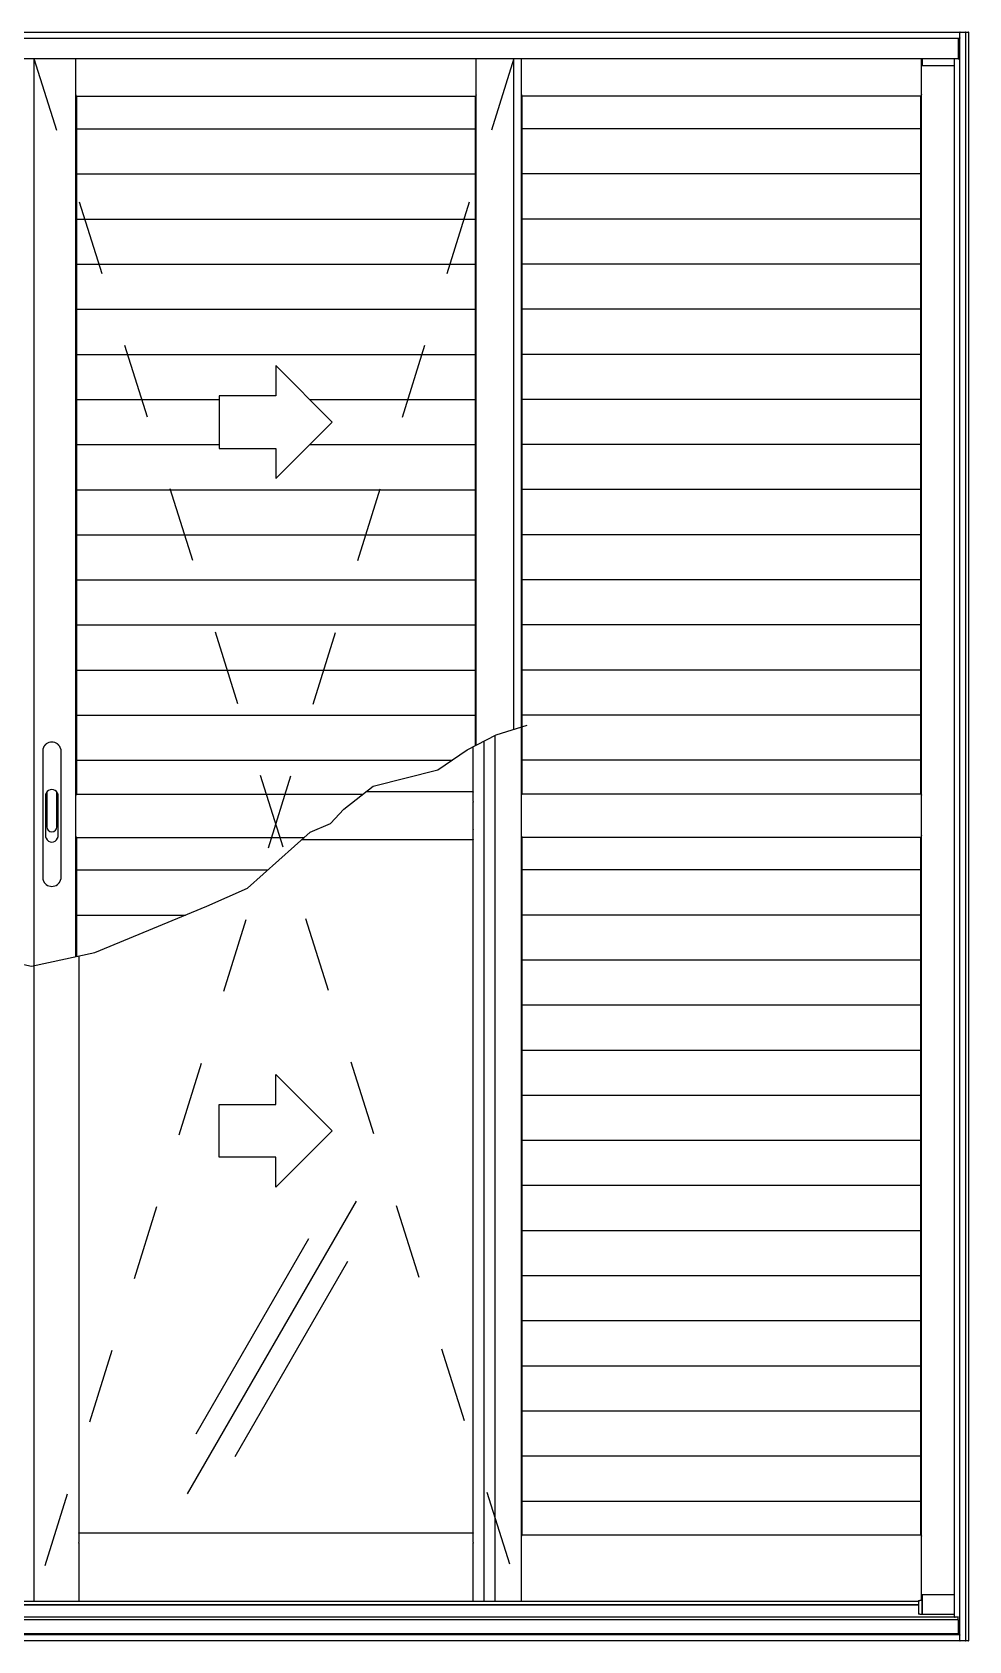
# Model space of a CAD drawing. Header units: millimetres. Extents: x 138.09 to 140.59, y 1054.14 to 1056.28.
# Drawn here: x 139.34 to 140.586, y 1054.136 to 1056.276 of the extents above; entities that cross this region are included whole.
import ezdxf

# ---------------------------------------------------------------- set-up
doc = ezdxf.new("R2010")
doc.units = ezdxf.units.MM
doc.header["$LTSCALE"] = 0.5
doc.linetypes.add('HIDDEN2', pattern=[0.1875, 0.125, -0.0625])
doc.layers.add('Gravia_Portas', color=1, linetype='Continuous')
doc.layers.add('Gravia_Portas_hidden2', color=1, linetype='HIDDEN2')

msp = doc.modelspace()

# ---------------------------------------------------------------- linework, layer by layer
at = {"layer": 'Gravia_Portas', "color": 2}
for p, q in [((138.0981, 1056.2757), (140.5741, 1056.2757)), ((140.5745, 1056.2757), (140.5741, 1056.2757)), ((140.5741, 1056.2757), (140.5741, 1056.2753)), ((140.5745, 1056.2757), (140.5816, 1056.2757)), ((140.582, 1056.2757), (140.5816, 1056.2757)), ((140.582, 1056.2757), (140.5824, 1056.2757)), ((140.5824, 1056.2757), (140.5857, 1056.2757)), ((140.5861, 1056.2757), (140.5857, 1056.2757)), ((140.5861, 1054.1357), (140.5861, 1056.2757)), ((140.5741, 1054.1357), (138.0981, 1054.1357)), ((140.5741, 1054.1361), (140.5741, 1054.1357)), ((140.5741, 1054.1357), (140.5745, 1054.1357)), ((140.5816, 1054.1357), (140.5745, 1054.1357)), ((140.5816, 1054.1357), (140.582, 1054.1357)), ((140.5824, 1054.1357), (140.582, 1054.1357)), ((140.5857, 1054.1357), (140.5824, 1054.1357)), ((140.5857, 1054.1357), (140.5861, 1054.1357))]:
    msp.add_line(p, q, dxfattribs=at)
at = {"layer": 'Gravia_Portas'}
for p, q in [((138.0981, 1056.2678), (140.5741, 1056.2678)), ((140.5721, 1056.2678), (140.5721, 1056.2407)), ((140.5741, 1056.2682), (140.5741, 1056.2753)), ((140.5741, 1056.2682), (140.5741, 1056.2678)), ((140.5741, 1054.1436), (140.5741, 1056.2678)), ((140.582, 1054.1357), (140.582, 1056.2757)), ((138.1001, 1056.2407), (140.5721, 1056.2407)), ((139.3419, 1056.2407), (139.3419, 1055.0341)), ((139.3978, 1055.046), (139.3978, 1056.2407)), ((139.9306, 1055.3272), (139.9306, 1056.2407)), ((139.9805, 1055.3483), (139.9805, 1056.2407)), ((139.9905, 1056.2407), (139.9905, 1055.3514)), ((140.5232, 1054.1893), (140.5232, 1056.2407)), ((140.5241, 1056.2407), (140.5241, 1056.236)), ((140.5671, 1054.1672), (140.5671, 1056.2407)), ((140.5721, 1056.2397), (140.5721, 1056.2407)), ((140.5241, 1056.2357), (140.5241, 1056.236)), ((140.5241, 1056.2357), (140.5241, 1056.2316)), ((140.5241, 1056.2316), (140.5282, 1056.2316)), ((140.5283, 1056.2316), (140.54, 1056.2316)), ((140.54, 1056.2316), (140.5582, 1056.2316)), ((140.5583, 1056.2316), (140.5671, 1056.2316)), ((140.5741, 1056.2397), (140.5721, 1056.2397)), ((139.3986, 1056.1904), (139.3987, 1056.1904)), ((139.3987, 1056.1904), (139.9297, 1056.1904)), ((139.3987, 1056.1904), (139.3987, 1055.2623)), ((139.9297, 1055.3267), (139.9297, 1056.1904)), ((139.9297, 1056.1904), (139.9297, 1056.1904)), ((139.9913, 1056.1909), (140.5223, 1056.1909)), ((139.9913, 1056.1909), (139.9913, 1056.1909)), ((139.9913, 1056.1909), (139.9913, 1055.2628)), ((140.5223, 1056.1909), (140.5224, 1056.1909)), ((140.5223, 1055.2628), (140.5223, 1056.1909)), ((139.3987, 1056.1471), (139.9297, 1056.1471)), ((139.9913, 1056.1476), (140.5223, 1056.1476)), ((139.3987, 1056.0871), (139.9297, 1056.0871)), ((139.9913, 1056.0876), (140.5223, 1056.0876)), ((139.3987, 1056.0271), (139.9297, 1056.0271)), ((139.9913, 1056.0276), (140.5223, 1056.0276)), ((139.3987, 1055.9671), (139.9297, 1055.9671)), ((139.9913, 1055.9676), (140.5223, 1055.9676)), ((139.3987, 1055.9071), (139.9297, 1055.9071)), ((139.9913, 1055.9076), (140.5223, 1055.9076)), ((139.3987, 1055.8471), (139.9297, 1055.8471)), ((139.9913, 1055.8476), (140.5223, 1055.8476)), ((139.3987, 1055.7871), (139.5887, 1055.7871)), ((139.7087, 1055.7871), (139.9297, 1055.7871)), ((139.9913, 1055.7876), (140.5223, 1055.7876)), ((139.3987, 1055.7271), (139.5887, 1055.7271)), ((139.7087, 1055.7271), (139.9297, 1055.7271)), ((139.9913, 1055.7276), (140.5223, 1055.7276)), ((139.3987, 1055.6671), (139.9297, 1055.6671)), ((139.9913, 1055.6676), (140.5223, 1055.6676)), ((139.3987, 1055.6071), (139.9297, 1055.6071)), ((139.9913, 1055.6076), (140.5223, 1055.6076)), ((139.3987, 1055.5471), (139.9297, 1055.5471)), ((139.9913, 1055.5476), (140.5223, 1055.5476)), ((139.3987, 1055.4871), (139.9297, 1055.4871)), ((139.9913, 1055.4876), (140.5223, 1055.4876)), ((139.3987, 1055.4271), (139.9297, 1055.4271)), ((139.9913, 1055.4276), (140.5223, 1055.4276)), ((139.3987, 1055.3671), (139.9297, 1055.3671)), ((139.9913, 1055.3676), (140.5223, 1055.3676)), ((139.9905, 1055.3514), (139.9905, 1054.1883)), ((139.3538, 1055.3217), (139.3538, 1055.1489)), ((139.3778, 1055.3217), (139.3778, 1055.1489)), ((139.9267, 1055.2651), (139.9267, 1055.3251)), ((139.9405, 1055.3324), (139.9405, 1054.1883)), ((139.9553, 1055.3401), (139.9553, 1054.1883)), ((139.3987, 1055.3071), (139.8982, 1055.3071)), ((139.9913, 1055.3076), (140.5223, 1055.3076)), ((139.3578, 1055.2063), (139.3578, 1055.2604)), ((139.3591, 1055.2635), (139.3591, 1055.2187)), ((139.3724, 1055.2187), (139.3724, 1055.2635)), ((139.3737, 1055.2604), (139.3737, 1055.2063)), ((139.3986, 1055.2621), (139.7799, 1055.2621)), ((139.3987, 1055.2623), (139.3987, 1055.2623)), ((139.9267, 1055.2651), (139.7836, 1055.2651)), ((139.9267, 1055.2651), (139.9267, 1055.2647)), ((139.9267, 1055.2523), (139.9267, 1055.2647)), ((139.9913, 1055.2628), (139.9913, 1055.2628)), ((139.9913, 1055.2626), (140.5224, 1055.2626)), ((140.5223, 1055.2628), (140.5223, 1055.2628)), ((139.9267, 1055.2523), (139.9267, 1055.2515)), ((139.9267, 1055.2152), (139.9267, 1055.2515)), ((139.9267, 1055.2152), (139.9267, 1055.2144)), ((139.9267, 1055.2019), (139.9267, 1055.2144)), ((139.3986, 1055.2045), (139.7021, 1055.2045)), ((139.3987, 1055.2043), (139.3987, 1055.0462)), ((139.3987, 1055.2043), (139.3987, 1055.2043)), ((139.9267, 1055.2015), (139.6987, 1055.2015)), ((139.9267, 1055.2019), (139.9267, 1055.2015)), ((139.9267, 1054.2792), (139.9267, 1055.2015)), ((139.9911, 1055.205), (140.5224, 1055.205)), ((139.9913, 1055.2048), (139.9912, 1055.2048)), ((139.9913, 1055.2048), (139.9913, 1054.2767)), ((140.5223, 1055.2048), (140.5223, 1055.2048)), ((140.5223, 1054.2767), (140.5223, 1055.2048)), ((139.3987, 1055.1612), (139.6534, 1055.1612)), ((139.9913, 1055.1617), (140.5223, 1055.1617)), ((139.3987, 1055.1012), (139.5438, 1055.1012)), ((139.9913, 1055.1017), (140.5223, 1055.1017)), ((139.4017, 1055.0468), (139.4017, 1054.2792)), ((139.9913, 1055.0417), (140.5223, 1055.0417)), ((139.3419, 1055.0341), (139.3419, 1054.1883)), ((139.9913, 1054.9817), (140.5223, 1054.9817)), ((139.9913, 1054.9217), (140.5223, 1054.9217)), ((139.9913, 1054.8617), (140.5223, 1054.8617)), ((139.9913, 1054.8017), (140.5223, 1054.8017)), ((139.5462, 1054.3311), (139.7712, 1054.7208)), ((139.9913, 1054.7417), (140.5223, 1054.7417)), ((139.9913, 1054.6817), (140.5223, 1054.6817)), ((139.5577, 1054.4111), (139.7077, 1054.6709)), ((139.6097, 1054.3811), (139.7597, 1054.6409)), ((139.9913, 1054.6217), (140.5223, 1054.6217)), ((139.9913, 1054.5617), (140.5223, 1054.5617)), ((139.9913, 1054.5017), (140.5223, 1054.5017)), ((139.9913, 1054.4417), (140.5223, 1054.4417)), ((139.9913, 1054.3817), (140.5223, 1054.3817)), ((139.9913, 1054.3217), (140.5223, 1054.3217)), ((139.4017, 1054.2788), (139.4017, 1054.2792)), ((139.4017, 1054.2792), (139.9267, 1054.2792)), ((139.4017, 1054.2788), (139.4017, 1054.2664)), ((139.9267, 1054.2792), (139.9267, 1054.2788)), ((139.9267, 1054.2664), (139.9267, 1054.2788)), ((139.9913, 1054.2767), (140.5223, 1054.2767)), ((139.9913, 1054.2767), (139.9913, 1054.2767)), ((140.5224, 1054.2767), (140.5223, 1054.2767)), ((139.4017, 1054.2656), (139.4017, 1054.2664)), ((139.4017, 1054.2656), (139.4017, 1054.1883)), ((139.9267, 1054.2664), (139.9267, 1054.2656)), ((139.9267, 1054.1883), (139.9267, 1054.2656)), ((138.1532, 1054.1883), (140.519, 1054.1883)), ((139.9805, 1054.1883), (140.519, 1054.1883)), ((140.519, 1054.1893), (140.521, 1054.1893)), ((140.519, 1054.1893), (140.519, 1054.1713)), ((140.5235, 1054.1893), (140.521, 1054.1893)), ((140.5241, 1054.1893), (140.5235, 1054.1893)), ((140.5235, 1054.1893), (140.5235, 1054.1713)), ((140.5241, 1054.1975), (140.5282, 1054.1975)), ((140.5241, 1054.1975), (140.5241, 1054.1934)), ((140.5241, 1054.1931), (140.5241, 1054.1934)), ((140.5241, 1054.1931), (140.5241, 1054.1713)), ((140.5283, 1054.1975), (140.54, 1054.1975)), ((140.54, 1054.1975), (140.5582, 1054.1975)), ((140.5583, 1054.1975), (140.5671, 1054.1975)), ((138.1001, 1054.1643), (140.5721, 1054.1643)), ((140.5672, 1054.1672), (138.1051, 1054.1672)), ((138.1532, 1054.1837), (140.519, 1054.1837)), ((140.519, 1054.1835), (138.1532, 1054.1835)), ((140.521, 1054.1713), (140.519, 1054.1713)), ((140.521, 1054.1713), (140.5235, 1054.1713)), ((140.5235, 1054.1713), (140.5241, 1054.1713)), ((140.5241, 1054.1713), (140.5671, 1054.1713)), ((140.5672, 1054.1672), (140.5678, 1054.1672)), ((140.5721, 1054.1672), (140.5678, 1054.1672)), ((140.5721, 1054.1651), (140.5721, 1054.1682)), ((140.5721, 1054.1633), (140.5721, 1054.1651)), ((140.5741, 1054.1436), (138.0981, 1054.1436)), ((140.5721, 1054.1451), (138.1001, 1054.1451)), ((140.5721, 1054.1633), (140.5721, 1054.1461)), ((140.5721, 1054.1633), (140.5741, 1054.1633)), ((140.5721, 1054.1451), (140.5721, 1054.1461)), ((140.5721, 1054.1461), (140.5741, 1054.1461)), ((140.5721, 1054.1451), (140.5721, 1054.1436)), ((140.5741, 1054.1436), (140.5741, 1054.1432)), ((140.5741, 1054.1361), (140.5741, 1054.1432))]:
    msp.add_line(p, q, dxfattribs=at)
for points in [[(139.3982, 1056.1917), (139.3982, 1056.1918), (139.3981, 1056.1918), (139.3981, 1056.1918), (139.3981, 1056.1919), (139.3981, 1056.1919), (139.3981, 1056.1919), (139.3981, 1056.1919), (139.3981, 1056.192), (139.3981, 1056.192), (139.3981, 1056.192), (139.398, 1056.192), (139.398, 1056.1921), (139.398, 1056.1921), (139.398, 1056.1921), (139.398, 1056.1921), (139.398, 1056.1922), (139.3979, 1056.1922), (139.3979, 1056.1922), (139.3979, 1056.1923), (139.3979, 1056.1923), (139.3979, 1056.1923), (139.3978, 1056.1923), (139.3978, 1056.1924), (139.3978, 1056.1924)], [(139.3986, 1056.1904), (139.3986, 1056.1905), (139.3986, 1056.1905), (139.3986, 1056.1905), (139.3986, 1056.1906), (139.3985, 1056.1906), (139.3985, 1056.1907), (139.3985, 1056.1907), (139.3985, 1056.1908), (139.3985, 1056.1908), (139.3985, 1056.1909), (139.3984, 1056.1909), (139.3984, 1056.191), (139.3984, 1056.191), (139.3984, 1056.1911), (139.3984, 1056.1912), (139.3983, 1056.1912), (139.3983, 1056.1913), (139.3983, 1056.1913), (139.3983, 1056.1914), (139.3982, 1056.1915), (139.3982, 1056.1915), (139.3982, 1056.1916), (139.3982, 1056.1917), (139.3982, 1056.1917)], [(139.9302, 1056.1917), (139.9302, 1056.1917), (139.9302, 1056.1916), (139.9301, 1056.1915), (139.9301, 1056.1915), (139.9301, 1056.1914), (139.9301, 1056.1913), (139.93, 1056.1913), (139.93, 1056.1912), (139.93, 1056.1912), (139.93, 1056.1911), (139.93, 1056.191), (139.9299, 1056.191), (139.9299, 1056.1909), (139.9299, 1056.1909), (139.9299, 1056.1908), (139.9299, 1056.1908), (139.9298, 1056.1907), (139.9298, 1056.1907), (139.9298, 1056.1906), (139.9298, 1056.1906), (139.9298, 1056.1905), (139.9298, 1056.1905), (139.9298, 1056.1905), (139.9297, 1056.1904)], [(139.9306, 1056.1924), (139.9305, 1056.1924), (139.9305, 1056.1923), (139.9305, 1056.1923), (139.9305, 1056.1923), (139.9304, 1056.1923), (139.9304, 1056.1922), (139.9304, 1056.1922), (139.9304, 1056.1922), (139.9304, 1056.1922), (139.9304, 1056.1921), (139.9303, 1056.1921), (139.9303, 1056.1921), (139.9303, 1056.192), (139.9303, 1056.192), (139.9303, 1056.192), (139.9303, 1056.192), (139.9303, 1056.1919), (139.9303, 1056.1919), (139.9302, 1056.1919), (139.9302, 1056.1919), (139.9302, 1056.1918), (139.9302, 1056.1918), (139.9302, 1056.1918), (139.9302, 1056.1917)], [(139.9905, 1056.1929), (139.9905, 1056.1929), (139.9905, 1056.1928), (139.9905, 1056.1928), (139.9905, 1056.1928), (139.9906, 1056.1928), (139.9906, 1056.1927), (139.9906, 1056.1927), (139.9906, 1056.1927), (139.9906, 1056.1926), (139.9906, 1056.1926), (139.9907, 1056.1926), (139.9907, 1056.1926), (139.9907, 1056.1925), (139.9907, 1056.1925), (139.9907, 1056.1925), (139.9907, 1056.1925), (139.9907, 1056.1924), (139.9908, 1056.1924), (139.9908, 1056.1924), (139.9908, 1056.1924), (139.9908, 1056.1923), (139.9908, 1056.1923), (139.9908, 1056.1923), (139.9908, 1056.1922)], [(139.9908, 1056.1922), (139.9908, 1056.1922), (139.9909, 1056.1921), (139.9909, 1056.192), (139.9909, 1056.192), (139.9909, 1056.1919), (139.9909, 1056.1918), (139.991, 1056.1918), (139.991, 1056.1917), (139.991, 1056.1917), (139.991, 1056.1916), (139.991, 1056.1915), (139.9911, 1056.1915), (139.9911, 1056.1914), (139.9911, 1056.1914), (139.9911, 1056.1913), (139.9911, 1056.1913), (139.9912, 1056.1912), (139.9912, 1056.1912), (139.9912, 1056.1911), (139.9912, 1056.1911), (139.9912, 1056.191), (139.9912, 1056.191), (139.9913, 1056.191), (139.9913, 1056.1909)], [(140.5228, 1056.1922), (140.5228, 1056.1922), (140.5228, 1056.1921), (140.5228, 1056.192), (140.5228, 1056.192), (140.5227, 1056.1919), (140.5227, 1056.1918), (140.5227, 1056.1918), (140.5227, 1056.1917), (140.5227, 1056.1917), (140.5226, 1056.1916), (140.5226, 1056.1915), (140.5226, 1056.1915), (140.5226, 1056.1914), (140.5226, 1056.1914), (140.5225, 1056.1913), (140.5225, 1056.1913), (140.5225, 1056.1912), (140.5225, 1056.1912), (140.5225, 1056.1911), (140.5224, 1056.1911), (140.5224, 1056.191), (140.5224, 1056.191), (140.5224, 1056.191), (140.5224, 1056.1909)], [(140.5232, 1056.1929), (140.5232, 1056.1929), (140.5232, 1056.1928), (140.5231, 1056.1928), (140.5231, 1056.1928), (140.5231, 1056.1928), (140.5231, 1056.1927), (140.5231, 1056.1927), (140.523, 1056.1927), (140.523, 1056.1927), (140.523, 1056.1926), (140.523, 1056.1926), (140.523, 1056.1926), (140.523, 1056.1925), (140.523, 1056.1925), (140.5229, 1056.1925), (140.5229, 1056.1925), (140.5229, 1056.1924), (140.5229, 1056.1924), (140.5229, 1056.1924), (140.5229, 1056.1924), (140.5229, 1056.1923), (140.5229, 1056.1923), (140.5229, 1056.1923), (140.5228, 1056.1922)], [(138.6746, 1055.3538), (138.7201, 1055.3412), (138.7586, 1055.3209), (138.8601, 1055.2946), (138.884, 1055.2729), (138.9227, 1055.242), (138.9407, 1055.223), (138.9674, 1055.2115), (139.0512, 1055.1369), (139.1051, 1055.113), (139.2544, 1055.0513), (139.3386, 1055.0334), (139.4229, 1055.0513), (139.5722, 1055.113), (139.6261, 1055.1369), (139.7098, 1055.2115), (139.7365, 1055.223), (139.7546, 1055.242), (139.7933, 1055.2729), (139.8797, 1055.2946), (139.9187, 1055.3209), (139.9572, 1055.3412), (139.9983, 1055.3538)], [(139.3541, 1055.323), (139.3541, 1055.3229), (139.3541, 1055.3228), (139.3541, 1055.3228), (139.354, 1055.3227), (139.354, 1055.3227), (139.354, 1055.3226), (139.354, 1055.3226), (139.354, 1055.3225), (139.354, 1055.3224), (139.3539, 1055.3224), (139.3539, 1055.3223), (139.3539, 1055.3223), (139.3539, 1055.3222), (139.3539, 1055.3222), (139.3539, 1055.3221), (139.3539, 1055.3221), (139.3538, 1055.322), (139.3538, 1055.322), (139.3538, 1055.3219), (139.3538, 1055.3219), (139.3538, 1055.3218), (139.3538, 1055.3218), (139.3538, 1055.3217), (139.3538, 1055.3217)], [(139.3584, 1055.3289), (139.3581, 1055.3287), (139.3579, 1055.3285), (139.3577, 1055.3283), (139.3574, 1055.3281), (139.3572, 1055.3279), (139.357, 1055.3277), (139.3568, 1055.3274), (139.3566, 1055.3272), (139.3564, 1055.327), (139.3562, 1055.3267), (139.356, 1055.3265), (139.3558, 1055.3262), (139.3556, 1055.326), (139.3555, 1055.3257), (139.3553, 1055.3255), (139.3551, 1055.3252), (139.355, 1055.3249), (139.3548, 1055.3247), (139.3547, 1055.3244), (139.3546, 1055.3241), (139.3545, 1055.3238), (139.3543, 1055.3235), (139.3542, 1055.3233), (139.3541, 1055.323)], [(139.3774, 1055.323), (139.3773, 1055.3233), (139.3772, 1055.3235), (139.3771, 1055.3238), (139.377, 1055.3241), (139.3768, 1055.3244), (139.3767, 1055.3247), (139.3766, 1055.3249), (139.3764, 1055.3252), (139.3763, 1055.3255), (139.3761, 1055.3257), (139.3759, 1055.326), (139.3757, 1055.3262), (139.3756, 1055.3265), (139.3754, 1055.3267), (139.3752, 1055.327), (139.375, 1055.3272), (139.3748, 1055.3274), (139.3745, 1055.3277), (139.3743, 1055.3279), (139.3741, 1055.3281), (139.3739, 1055.3283), (139.3737, 1055.3285), (139.3734, 1055.3287), (139.3732, 1055.3289)], [(139.3778, 1055.3217), (139.3778, 1055.3217), (139.3778, 1055.3218), (139.3778, 1055.3218), (139.3777, 1055.3219), (139.3777, 1055.3219), (139.3777, 1055.322), (139.3777, 1055.322), (139.3777, 1055.3221), (139.3777, 1055.3221), (139.3777, 1055.3222), (139.3777, 1055.3222), (139.3776, 1055.3223), (139.3776, 1055.3223), (139.3776, 1055.3224), (139.3776, 1055.3224), (139.3776, 1055.3225), (139.3776, 1055.3226), (139.3775, 1055.3226), (139.3775, 1055.3227), (139.3775, 1055.3227), (139.3775, 1055.3228), (139.3775, 1055.3228), (139.3775, 1055.3229), (139.3774, 1055.323)], [(139.3578, 1055.2604), (139.3578, 1055.2605), (139.3578, 1055.2606), (139.3578, 1055.2607), (139.3578, 1055.2609), (139.3579, 1055.261), (139.3579, 1055.2611), (139.3579, 1055.2612), (139.3579, 1055.2614), (139.3579, 1055.2615), (139.3579, 1055.2616), (139.3579, 1055.2617), (139.358, 1055.2618), (139.358, 1055.262), (139.358, 1055.2621), (139.358, 1055.2622), (139.3581, 1055.2623), (139.3581, 1055.2625), (139.3581, 1055.2626), (139.3582, 1055.2627), (139.3582, 1055.2628), (139.3582, 1055.2629), (139.3583, 1055.2631), (139.3583, 1055.2632), (139.3584, 1055.2633)], [(139.3732, 1055.2633), (139.3732, 1055.2632), (139.3733, 1055.2631), (139.3733, 1055.2629), (139.3733, 1055.2628), (139.3734, 1055.2627), (139.3734, 1055.2626), (139.3735, 1055.2625), (139.3735, 1055.2623), (139.3735, 1055.2622), (139.3735, 1055.2621), (139.3736, 1055.262), (139.3736, 1055.2618), (139.3736, 1055.2617), (139.3736, 1055.2616), (139.3737, 1055.2615), (139.3737, 1055.2614), (139.3737, 1055.2612), (139.3737, 1055.2611), (139.3737, 1055.261), (139.3737, 1055.2609), (139.3737, 1055.2607), (139.3737, 1055.2606), (139.3737, 1055.2605), (139.3737, 1055.2604)], [(139.3978, 1055.2602), (139.3978, 1055.2602), (139.3978, 1055.2602), (139.3979, 1055.2603), (139.3979, 1055.2603), (139.3979, 1055.2603), (139.3979, 1055.2603), (139.3979, 1055.2604), (139.398, 1055.2604), (139.398, 1055.2604), (139.398, 1055.2604), (139.398, 1055.2605), (139.398, 1055.2605), (139.398, 1055.2605), (139.3981, 1055.2605), (139.3981, 1055.2606), (139.3981, 1055.2606), (139.3981, 1055.2606), (139.3981, 1055.2607), (139.3981, 1055.2607), (139.3981, 1055.2607), (139.3981, 1055.2607), (139.3981, 1055.2608), (139.3982, 1055.2608), (139.3982, 1055.2608)], [(139.3982, 1055.2608), (139.3982, 1055.2609), (139.3982, 1055.261), (139.3982, 1055.2611), (139.3983, 1055.2612), (139.3983, 1055.2613), (139.3983, 1055.2613), (139.3984, 1055.2614), (139.3984, 1055.2615), (139.3984, 1055.2616), (139.3984, 1055.2616), (139.3985, 1055.2617), (139.3985, 1055.2618), (139.3985, 1055.2618), (139.3985, 1055.2619), (139.3985, 1055.2619), (139.3986, 1055.262), (139.3986, 1055.262), (139.3986, 1055.2621), (139.3986, 1055.2621), (139.3986, 1055.2622), (139.3986, 1055.2622), (139.3987, 1055.2623), (139.3987, 1055.2623), (139.3987, 1055.2623)], [(139.9908, 1055.2614), (139.9908, 1055.2613), (139.9908, 1055.2613), (139.9908, 1055.2613), (139.9908, 1055.2612), (139.9908, 1055.2612), (139.9908, 1055.2612), (139.9907, 1055.2612), (139.9907, 1055.2611), (139.9907, 1055.2611), (139.9907, 1055.2611), (139.9907, 1055.2611), (139.9907, 1055.261), (139.9907, 1055.261), (139.9906, 1055.261), (139.9906, 1055.2609), (139.9906, 1055.2609), (139.9906, 1055.2609), (139.9906, 1055.2609), (139.9906, 1055.2608), (139.9905, 1055.2608), (139.9905, 1055.2608), (139.9905, 1055.2608), (139.9905, 1055.2607), (139.9905, 1055.2607)], [(139.9913, 1055.2628), (139.9913, 1055.2628), (139.9913, 1055.2628), (139.9913, 1055.2627), (139.9913, 1055.2627), (139.9913, 1055.2626), (139.9912, 1055.2626), (139.9912, 1055.2625), (139.9912, 1055.2625), (139.9912, 1055.2624), (139.9912, 1055.2624), (139.9911, 1055.2623), (139.9911, 1055.2623), (139.9911, 1055.2622), (139.9911, 1055.2621), (139.9911, 1055.2621), (139.991, 1055.262), (139.991, 1055.2619), (139.991, 1055.2618), (139.9909, 1055.2618), (139.9909, 1055.2617), (139.9909, 1055.2616), (139.9909, 1055.2615), (139.9908, 1055.2614), (139.9908, 1055.2614)], [(140.5223, 1055.2628), (140.5223, 1055.2628), (140.5223, 1055.2628), (140.5224, 1055.2627), (140.5224, 1055.2627), (140.5224, 1055.2626), (140.5224, 1055.2626), (140.5224, 1055.2625), (140.5224, 1055.2625), (140.5225, 1055.2624), (140.5225, 1055.2624), (140.5225, 1055.2623), (140.5225, 1055.2623), (140.5225, 1055.2622), (140.5226, 1055.2621), (140.5226, 1055.2621), (140.5226, 1055.262), (140.5227, 1055.2619), (140.5227, 1055.2618), (140.5227, 1055.2618), (140.5227, 1055.2617), (140.5228, 1055.2616), (140.5228, 1055.2615), (140.5228, 1055.2614), (140.5228, 1055.2613)], [(140.5228, 1055.2613), (140.5229, 1055.2613), (140.5229, 1055.2613), (140.5229, 1055.2612), (140.5229, 1055.2612), (140.5229, 1055.2612), (140.5229, 1055.2612), (140.5229, 1055.2611), (140.5229, 1055.2611), (140.5229, 1055.2611), (140.523, 1055.261), (140.523, 1055.261), (140.523, 1055.261), (140.523, 1055.261), (140.523, 1055.2609), (140.523, 1055.2609), (140.523, 1055.2609), (140.5231, 1055.2609), (140.5231, 1055.2608), (140.5231, 1055.2608), (140.5231, 1055.2608), (140.5231, 1055.2608), (140.5232, 1055.2607), (140.5232, 1055.2607), (140.5232, 1055.2607)], [(139.3584, 1055.2034), (139.3583, 1055.2035), (139.3583, 1055.2036), (139.3582, 1055.2037), (139.3582, 1055.2038), (139.3582, 1055.204), (139.3581, 1055.2041), (139.3581, 1055.2042), (139.3581, 1055.2043), (139.358, 1055.2045), (139.358, 1055.2046), (139.358, 1055.2047), (139.358, 1055.2048), (139.3579, 1055.2049), (139.3579, 1055.2051), (139.3579, 1055.2052), (139.3579, 1055.2053), (139.3579, 1055.2054), (139.3579, 1055.2056), (139.3579, 1055.2057), (139.3578, 1055.2058), (139.3578, 1055.2059), (139.3578, 1055.206), (139.3578, 1055.2062), (139.3578, 1055.2063)], [(139.3737, 1055.2063), (139.3737, 1055.2062), (139.3737, 1055.206), (139.3737, 1055.2059), (139.3737, 1055.2058), (139.3737, 1055.2057), (139.3737, 1055.2056), (139.3737, 1055.2054), (139.3737, 1055.2053), (139.3737, 1055.2052), (139.3736, 1055.2051), (139.3736, 1055.2049), (139.3736, 1055.2048), (139.3736, 1055.2047), (139.3735, 1055.2046), (139.3735, 1055.2045), (139.3735, 1055.2043), (139.3735, 1055.2042), (139.3734, 1055.2041), (139.3734, 1055.204), (139.3733, 1055.2038), (139.3733, 1055.2037), (139.3733, 1055.2036), (139.3732, 1055.2035), (139.3732, 1055.2034)], [(139.3982, 1055.2058), (139.3982, 1055.2059), (139.3981, 1055.2059), (139.3981, 1055.2059), (139.3981, 1055.206), (139.3981, 1055.206), (139.3981, 1055.206), (139.3981, 1055.206), (139.3981, 1055.2061), (139.3981, 1055.2061), (139.3981, 1055.2061), (139.398, 1055.2061), (139.398, 1055.2062), (139.398, 1055.2062), (139.398, 1055.2062), (139.398, 1055.2062), (139.398, 1055.2063), (139.3979, 1055.2063), (139.3979, 1055.2063), (139.3979, 1055.2064), (139.3979, 1055.2064), (139.3979, 1055.2064), (139.3978, 1055.2064), (139.3978, 1055.2065), (139.3978, 1055.2065)], [(139.3987, 1055.2043), (139.3987, 1055.2044), (139.3987, 1055.2044), (139.3986, 1055.2044), (139.3986, 1055.2045), (139.3986, 1055.2045), (139.3986, 1055.2046), (139.3986, 1055.2046), (139.3986, 1055.2047), (139.3985, 1055.2047), (139.3985, 1055.2048), (139.3985, 1055.2048), (139.3985, 1055.2049), (139.3985, 1055.205), (139.3984, 1055.205), (139.3984, 1055.2051), (139.3984, 1055.2052), (139.3984, 1055.2053), (139.3983, 1055.2053), (139.3983, 1055.2054), (139.3983, 1055.2055), (139.3982, 1055.2056), (139.3982, 1055.2057), (139.3982, 1055.2057), (139.3982, 1055.2058)], [(139.9905, 1055.2063), (139.9905, 1055.2063), (139.9905, 1055.2062), (139.9905, 1055.2062), (139.9905, 1055.2062), (139.9906, 1055.2062), (139.9906, 1055.2062), (139.9906, 1055.2062), (139.9906, 1055.2061), (139.9906, 1055.2061), (139.9906, 1055.2061), (139.9907, 1055.2061), (139.9907, 1055.2061), (139.9907, 1055.206), (139.9907, 1055.206), (139.9907, 1055.206), (139.9907, 1055.206), (139.9907, 1055.206), (139.9908, 1055.2059), (139.9908, 1055.2059), (139.9908, 1055.2059), (139.9908, 1055.2059), (139.9908, 1055.2058), (139.9908, 1055.2058), (139.9908, 1055.2058)], [(139.9908, 1055.2058), (139.9908, 1055.2058), (139.9908, 1055.2057), (139.9909, 1055.2057), (139.9909, 1055.2056), (139.9909, 1055.2056), (139.9909, 1055.2055), (139.9909, 1055.2055), (139.991, 1055.2054), (139.991, 1055.2054), (139.991, 1055.2054), (139.991, 1055.2053), (139.991, 1055.2053), (139.991, 1055.2052), (139.9911, 1055.2052), (139.9911, 1055.2051), (139.9911, 1055.2051), (139.9911, 1055.2051), (139.9911, 1055.205), (139.9911, 1055.205), (139.9912, 1055.205), (139.9912, 1055.2049), (139.9912, 1055.2049), (139.9912, 1055.2049), (139.9912, 1055.2048)], [(140.5228, 1055.2063), (140.5228, 1055.2062), (140.5228, 1055.2062), (140.5228, 1055.2061), (140.5227, 1055.206), (140.5227, 1055.2059), (140.5227, 1055.2058), (140.5227, 1055.2058), (140.5226, 1055.2057), (140.5226, 1055.2056), (140.5226, 1055.2055), (140.5225, 1055.2055), (140.5225, 1055.2054), (140.5225, 1055.2053), (140.5225, 1055.2053), (140.5225, 1055.2052), (140.5224, 1055.2052), (140.5224, 1055.2051), (140.5224, 1055.2051), (140.5224, 1055.205), (140.5224, 1055.205), (140.5224, 1055.2049), (140.5223, 1055.2049), (140.5223, 1055.2049), (140.5223, 1055.2048)], [(140.5232, 1055.207), (140.5232, 1055.207), (140.5232, 1055.2069), (140.5231, 1055.2069), (140.5231, 1055.2069), (140.5231, 1055.2069), (140.5231, 1055.2068), (140.5231, 1055.2068), (140.523, 1055.2068), (140.523, 1055.2068), (140.523, 1055.2067), (140.523, 1055.2067), (140.523, 1055.2067), (140.523, 1055.2066), (140.523, 1055.2066), (140.5229, 1055.2066), (140.5229, 1055.2066), (140.5229, 1055.2065), (140.5229, 1055.2065), (140.5229, 1055.2065), (140.5229, 1055.2065), (140.5229, 1055.2064), (140.5229, 1055.2064), (140.5229, 1055.2064), (140.5228, 1055.2063)], [(139.3538, 1055.1489), (139.3538, 1055.1489), (139.3538, 1055.1489), (139.3538, 1055.1489), (139.3538, 1055.1488), (139.3538, 1055.1488), (139.3538, 1055.1487), (139.3538, 1055.1487), (139.3539, 1055.1486), (139.3539, 1055.1485), (139.3539, 1055.1485), (139.3539, 1055.1484), (139.3539, 1055.1484), (139.3539, 1055.1483), (139.3539, 1055.1483), (139.354, 1055.1482), (139.354, 1055.1482), (139.354, 1055.1481), (139.354, 1055.1481), (139.354, 1055.148), (139.354, 1055.1479), (139.3541, 1055.1479), (139.3541, 1055.1478), (139.3541, 1055.1478), (139.3541, 1055.1477)], [(139.3774, 1055.1477), (139.3775, 1055.1478), (139.3775, 1055.1478), (139.3775, 1055.1479), (139.3775, 1055.1479), (139.3775, 1055.148), (139.3775, 1055.1481), (139.3776, 1055.1481), (139.3776, 1055.1482), (139.3776, 1055.1482), (139.3776, 1055.1483), (139.3776, 1055.1483), (139.3776, 1055.1484), (139.3777, 1055.1484), (139.3777, 1055.1485), (139.3777, 1055.1485), (139.3777, 1055.1486), (139.3777, 1055.1487), (139.3777, 1055.1487), (139.3777, 1055.1488), (139.3777, 1055.1488), (139.3778, 1055.1489), (139.3778, 1055.1489), (139.3778, 1055.1489), (139.3778, 1055.1489)], [(139.3541, 1055.1477), (139.3542, 1055.1474), (139.3543, 1055.1471), (139.3545, 1055.1468), (139.3546, 1055.1466), (139.3547, 1055.1463), (139.3548, 1055.146), (139.355, 1055.1457), (139.3551, 1055.1455), (139.3553, 1055.1452), (139.3555, 1055.1449), (139.3556, 1055.1447), (139.3558, 1055.1444), (139.356, 1055.1442), (139.3562, 1055.1439), (139.3564, 1055.1437), (139.3566, 1055.1435), (139.3568, 1055.1432), (139.357, 1055.143), (139.3572, 1055.1428), (139.3574, 1055.1426), (139.3577, 1055.1424), (139.3579, 1055.1422), (139.3581, 1055.142), (139.3584, 1055.1418)], [(139.3732, 1055.1418), (139.3734, 1055.142), (139.3737, 1055.1422), (139.3739, 1055.1424), (139.3741, 1055.1426), (139.3743, 1055.1428), (139.3745, 1055.143), (139.3748, 1055.1432), (139.375, 1055.1435), (139.3752, 1055.1437), (139.3754, 1055.1439), (139.3756, 1055.1442), (139.3757, 1055.1444), (139.3759, 1055.1447), (139.3761, 1055.1449), (139.3763, 1055.1452), (139.3764, 1055.1455), (139.3766, 1055.1457), (139.3767, 1055.146), (139.3768, 1055.1463), (139.377, 1055.1466), (139.3771, 1055.1468), (139.3772, 1055.1471), (139.3773, 1055.1474), (139.3774, 1055.1477)], [(139.9908, 1054.2754), (139.9908, 1054.2754), (139.9908, 1054.2754), (139.9908, 1054.2753), (139.9908, 1054.2753), (139.9908, 1054.2753), (139.9908, 1054.2753), (139.9907, 1054.2752), (139.9907, 1054.2752), (139.9907, 1054.2752), (139.9907, 1054.2751), (139.9907, 1054.2751), (139.9907, 1054.2751), (139.9907, 1054.2751), (139.9906, 1054.275), (139.9906, 1054.275), (139.9906, 1054.275), (139.9906, 1054.275), (139.9906, 1054.2749), (139.9906, 1054.2749), (139.9905, 1054.2749), (139.9905, 1054.2749), (139.9905, 1054.2748), (139.9905, 1054.2748), (139.9905, 1054.2748)], [(139.9913, 1054.2767), (139.9913, 1054.2767), (139.9912, 1054.2767), (139.9912, 1054.2766), (139.9912, 1054.2766), (139.9912, 1054.2765), (139.9912, 1054.2765), (139.9912, 1054.2764), (139.9911, 1054.2764), (139.9911, 1054.2763), (139.9911, 1054.2763), (139.9911, 1054.2762), (139.9911, 1054.2762), (139.991, 1054.2761), (139.991, 1054.2761), (139.991, 1054.276), (139.991, 1054.2759), (139.991, 1054.2759), (139.9909, 1054.2758), (139.9909, 1054.2758), (139.9909, 1054.2757), (139.9909, 1054.2756), (139.9909, 1054.2756), (139.9908, 1054.2755), (139.9908, 1054.2754)], [(140.5224, 1054.2767), (140.5224, 1054.2767), (140.5225, 1054.2767), (140.5225, 1054.2766), (140.5225, 1054.2766), (140.5225, 1054.2765), (140.5225, 1054.2765), (140.5225, 1054.2765), (140.5226, 1054.2764), (140.5226, 1054.2764), (140.5226, 1054.2763), (140.5226, 1054.2763), (140.5226, 1054.2762), (140.5226, 1054.2762), (140.5227, 1054.2761), (140.5227, 1054.2761), (140.5227, 1054.2761), (140.5227, 1054.276), (140.5227, 1054.276), (140.5228, 1054.2759), (140.5228, 1054.2758), (140.5228, 1054.2758), (140.5228, 1054.2757), (140.5228, 1054.2757), (140.5228, 1054.2756)], [(140.5228, 1054.2756), (140.5229, 1054.2756), (140.5229, 1054.2756), (140.5229, 1054.2755), (140.5229, 1054.2755), (140.5229, 1054.2755), (140.5229, 1054.2755), (140.5229, 1054.2754), (140.5229, 1054.2754), (140.5229, 1054.2754), (140.523, 1054.2754), (140.523, 1054.2753), (140.523, 1054.2753), (140.523, 1054.2753), (140.523, 1054.2753), (140.523, 1054.2753), (140.523, 1054.2752), (140.5231, 1054.2752), (140.5231, 1054.2752), (140.5231, 1054.2752), (140.5231, 1054.2751), (140.5231, 1054.2751), (140.5232, 1054.2751), (140.5232, 1054.2751), (140.5232, 1054.2751)]]:
    msp.add_lwpolyline(points, dxfattribs=at)
for points in [[(139.7387, 1055.7571), (139.6637, 1055.8321), (139.6637, 1055.7921), (139.5887, 1055.7921), (139.5887, 1055.7221), (139.6637, 1055.7221), (139.6637, 1055.6821), (139.7387, 1055.7571)], [(139.7387, 1054.8143), (139.6637, 1054.7393), (139.6637, 1054.7793), (139.5887, 1054.7793), (139.5887, 1054.8493), (139.6637, 1054.8493), (139.6637, 1054.8893), (139.7387, 1054.8143)]]:
    msp.add_lwpolyline(points, close=True, dxfattribs=at)
for centre, radius, start, end in [((139.3658, 1055.319), 0.0123, 53.0136, 126.9864), ((139.3658, 1055.2604), 0.00795, 21.4374, 158.5626), ((139.3658, 1055.2635), 0.00665, 167.4699, 180), ((139.3658, 1055.2635), 0.00665, 0, 12.5301), ((139.3658, 1055.2187), 0.00665, 180, 0), ((139.3658, 1055.2063), 0.00795, 201.4374, 338.5626), ((139.3658, 1055.1516), 0.0123, 233.0136, 306.9864)]:
    msp.add_arc(centre, radius, start, end, dxfattribs=at)
at = {"layer": 'Gravia_Portas_hidden2'}
for p, q in [((139.9805, 1056.2407), (139.3419, 1054.1883)), ((139.3419, 1056.2407), (139.9905, 1054.1883))]:
    msp.add_line(p, q, dxfattribs=at)

doc.saveas('drawing.dxf')
